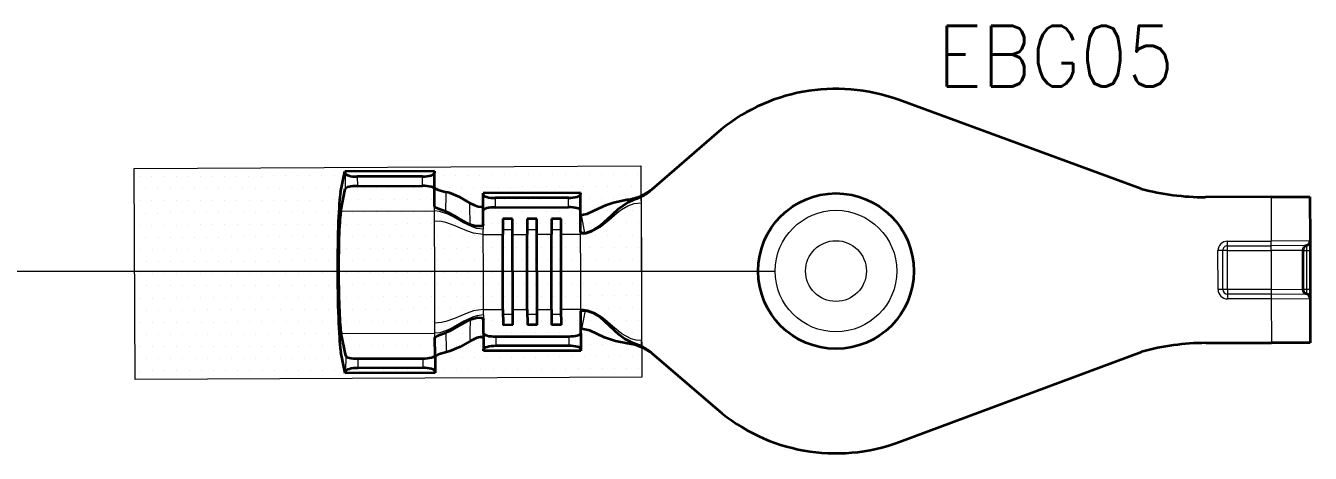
# Model space of a CAD drawing. Header units: inches. Extents: x 47316 to 59086, y 3141 to 11743.
# Drawn here: x 53329.2 to 53382.1, y 9813.3 to 9830.9 of the extents above; entities that cross this region are included whole.
import ezdxf

# ---------------------------------------------------------------- set-up
doc = ezdxf.new("R2010")
doc.units = ezdxf.units.IN
doc.header["$MEASUREMENT"] = 0
doc.styles.get("Standard").update_dxf_attribs({"font": ''})
doc.styles.get('Standard').set_extended_font_data('SimSun')
doc.linetypes.add('_VH_UNTAPED', pattern='A,0.0001,[17,VeSys.shx,S=0.1,R=0,X=0,Y=0],-0.4', length=0.4001)

msp = doc.modelspace()

# ---------------------------------------------------------------- linework, layer by layer
at = {"color": 0, "lineweight": 35, "ltscale": 0.26544}
for p, q in [((53375.106, 9824.197), (53365.137, 9827.85)), ((53365.174, 9813.78), (53375.124, 9817.487))]:
    msp.add_line(p, q, dxfattribs=at)
at = {"color": 0, "lineweight": 35, "ltscale": 0.087941}
for p, q in [((53357.638, 9826.471), (53354.982, 9824.164)), ((53355, 9817.412), (53357.668, 9815.12))]:
    msp.add_line(p, q, dxfattribs=at)
at = {"color": 0, "lineweight": 15}
for p, q in [((53333.69, 9825.033), (53354.535, 9825.132)), ((53333.732, 9816.343), (53333.69, 9825.033)), ((53354.535, 9825.132), (53354.577, 9816.442)), ((53333.913, 9824.693), (53333.913, 9824.693)), ((53334.413, 9824.696), (53334.413, 9824.696)), ((53334.913, 9824.698), (53334.913, 9824.698)), ((53335.413, 9824.7), (53335.413, 9824.7)), ((53335.913, 9824.703), (53335.913, 9824.703)), ((53336.413, 9824.705), (53336.413, 9824.705)), ((53336.913, 9824.708), (53336.913, 9824.708)), ((53337.413, 9824.71), (53337.413, 9824.71)), ((53337.913, 9824.712), (53337.913, 9824.712)), ((53338.413, 9824.715), (53338.413, 9824.715)), ((53338.913, 9824.717), (53338.913, 9824.717)), ((53339.413, 9824.72), (53339.413, 9824.72)), ((53339.913, 9824.722), (53339.913, 9824.722)), ((53340.413, 9824.724), (53340.413, 9824.724)), ((53340.913, 9824.727), (53340.913, 9824.727)), ((53341.413, 9824.729), (53341.413, 9824.729)), ((53341.913, 9824.732), (53341.913, 9824.732)), ((53342.413, 9824.734), (53342.413, 9824.734)), ((53342.913, 9824.736), (53342.913, 9824.736)), ((53343.413, 9824.739), (53343.413, 9824.739)), ((53343.913, 9824.741), (53343.913, 9824.741)), ((53344.413, 9824.743), (53344.413, 9824.743)), ((53344.913, 9824.746), (53344.913, 9824.746)), ((53345.413, 9824.748), (53345.413, 9824.748)), ((53345.913, 9824.751), (53345.913, 9824.751)), ((53346.413, 9824.753), (53346.413, 9824.753)), ((53346.913, 9824.755), (53346.913, 9824.755)), ((53347.413, 9824.758), (53347.413, 9824.758)), ((53347.913, 9824.76), (53347.913, 9824.76)), ((53348.413, 9824.763), (53348.413, 9824.763)), ((53348.913, 9824.765), (53348.913, 9824.765)), ((53349.413, 9824.767), (53349.413, 9824.767)), ((53349.913, 9824.77), (53349.913, 9824.77)), ((53350.413, 9824.772), (53350.413, 9824.772)), ((53350.913, 9824.774), (53350.913, 9824.774)), ((53351.413, 9824.777), (53351.413, 9824.777)), ((53351.913, 9824.779), (53351.913, 9824.779)), ((53352.413, 9824.782), (53352.413, 9824.782)), ((53352.913, 9824.784), (53352.913, 9824.784)), ((53353.413, 9824.786), (53353.413, 9824.786)), ((53353.913, 9824.789), (53353.913, 9824.789)), ((53354.413, 9824.791), (53354.413, 9824.791)), ((53334.166, 9824.195), (53334.166, 9824.195)), ((53334.666, 9824.197), (53334.666, 9824.197)), ((53335.166, 9824.199), (53335.166, 9824.199)), ((53335.666, 9824.202), (53335.666, 9824.202)), ((53336.166, 9824.204), (53336.166, 9824.204)), ((53336.666, 9824.206), (53336.666, 9824.206)), ((53337.166, 9824.209), (53337.166, 9824.209)), ((53337.666, 9824.211), (53337.666, 9824.211)), ((53338.166, 9824.214), (53338.166, 9824.214)), ((53338.666, 9824.216), (53338.666, 9824.216)), ((53339.166, 9824.218), (53339.166, 9824.218)), ((53339.666, 9824.221), (53339.666, 9824.221)), ((53340.166, 9824.223), (53340.166, 9824.223)), ((53340.666, 9824.226), (53340.666, 9824.226)), ((53341.166, 9824.228), (53341.166, 9824.228)), ((53341.666, 9824.23), (53341.666, 9824.23)), ((53342.166, 9824.233), (53342.166, 9824.233)), ((53342.666, 9824.235), (53342.666, 9824.235)), ((53343.166, 9824.237), (53343.166, 9824.237)), ((53343.666, 9824.24), (53343.666, 9824.24)), ((53344.166, 9824.242), (53344.166, 9824.242)), ((53344.666, 9824.245), (53344.666, 9824.245)), ((53345.166, 9824.247), (53345.166, 9824.247)), ((53345.666, 9824.249), (53345.666, 9824.249)), ((53346.166, 9824.252), (53346.166, 9824.252)), ((53346.666, 9824.254), (53346.666, 9824.254)), ((53347.166, 9824.257), (53347.166, 9824.257)), ((53347.666, 9824.259), (53347.666, 9824.259)), ((53348.166, 9824.261), (53348.166, 9824.261)), ((53348.666, 9824.264), (53348.666, 9824.264)), ((53349.166, 9824.266), (53349.166, 9824.266)), ((53349.666, 9824.269), (53349.666, 9824.269)), ((53350.166, 9824.271), (53350.166, 9824.271)), ((53350.666, 9824.273), (53350.666, 9824.273)), ((53351.166, 9824.276), (53351.166, 9824.276)), ((53351.666, 9824.278), (53351.666, 9824.278)), ((53352.166, 9824.28), (53352.166, 9824.28)), ((53352.666, 9824.283), (53352.666, 9824.283)), ((53353.166, 9824.285), (53353.166, 9824.285)), ((53353.666, 9824.288), (53353.666, 9824.288)), ((53354.166, 9824.29), (53354.166, 9824.29)), ((53333.918, 9823.693), (53333.918, 9823.693)), ((53334.418, 9823.696), (53334.418, 9823.696)), ((53334.918, 9823.698), (53334.918, 9823.698)), ((53335.418, 9823.701), (53335.418, 9823.701)), ((53335.918, 9823.703), (53335.918, 9823.703)), ((53336.418, 9823.705), (53336.418, 9823.705)), ((53336.918, 9823.708), (53336.918, 9823.708)), ((53337.418, 9823.71), (53337.418, 9823.71)), ((53337.918, 9823.712), (53337.918, 9823.712)), ((53338.418, 9823.715), (53338.418, 9823.715)), ((53338.918, 9823.717), (53338.918, 9823.717)), ((53339.418, 9823.72), (53339.418, 9823.72)), ((53339.918, 9823.722), (53339.918, 9823.722)), ((53340.418, 9823.724), (53340.418, 9823.724)), ((53340.918, 9823.727), (53340.918, 9823.727)), ((53341.418, 9823.729), (53341.418, 9823.729)), ((53341.918, 9823.732), (53341.918, 9823.732)), ((53342.418, 9823.734), (53342.418, 9823.734)), ((53342.918, 9823.736), (53342.918, 9823.736)), ((53343.418, 9823.739), (53343.418, 9823.739)), ((53343.918, 9823.741), (53343.918, 9823.741)), ((53344.418, 9823.743), (53344.418, 9823.743)), ((53344.918, 9823.746), (53344.918, 9823.746)), ((53345.418, 9823.748), (53345.418, 9823.748)), ((53345.918, 9823.751), (53345.918, 9823.751)), ((53346.418, 9823.753), (53346.418, 9823.753)), ((53346.918, 9823.755), (53346.918, 9823.755)), ((53347.418, 9823.758), (53347.418, 9823.758)), ((53347.918, 9823.76), (53347.918, 9823.76)), ((53348.418, 9823.763), (53348.418, 9823.763)), ((53348.918, 9823.765), (53348.918, 9823.765)), ((53349.418, 9823.767), (53349.418, 9823.767)), ((53349.918, 9823.77), (53349.918, 9823.77)), ((53350.418, 9823.772), (53350.418, 9823.772)), ((53350.918, 9823.774), (53350.918, 9823.774)), ((53351.418, 9823.777), (53351.418, 9823.777)), ((53351.918, 9823.779), (53351.918, 9823.779)), ((53352.418, 9823.782), (53352.418, 9823.782)), ((53352.918, 9823.784), (53352.918, 9823.784)), ((53353.418, 9823.786), (53353.418, 9823.786)), ((53353.918, 9823.789), (53353.918, 9823.789)), ((53354.418, 9823.791), (53354.418, 9823.791)), ((53334.171, 9823.195), (53334.171, 9823.195)), ((53334.671, 9823.197), (53334.671, 9823.197)), ((53335.171, 9823.199), (53335.171, 9823.199)), ((53335.671, 9823.202), (53335.671, 9823.202)), ((53336.171, 9823.204), (53336.171, 9823.204)), ((53336.671, 9823.206), (53336.671, 9823.206)), ((53337.171, 9823.209), (53337.171, 9823.209)), ((53337.671, 9823.211), (53337.671, 9823.211)), ((53338.171, 9823.214), (53338.171, 9823.214)), ((53338.671, 9823.216), (53338.671, 9823.216)), ((53339.171, 9823.218), (53339.171, 9823.218)), ((53339.67, 9823.221), (53339.67, 9823.221)), ((53340.17, 9823.223), (53340.17, 9823.223)), ((53340.67, 9823.226), (53340.67, 9823.226)), ((53341.17, 9823.228), (53341.17, 9823.228)), ((53341.67, 9823.23), (53341.67, 9823.23)), ((53342.17, 9823.233), (53342.17, 9823.233)), ((53342.67, 9823.235), (53342.67, 9823.235)), ((53343.17, 9823.237), (53343.17, 9823.237)), ((53343.67, 9823.24), (53343.67, 9823.24)), ((53344.17, 9823.242), (53344.17, 9823.242)), ((53344.67, 9823.245), (53344.67, 9823.245)), ((53345.17, 9823.247), (53345.17, 9823.247)), ((53345.67, 9823.249), (53345.67, 9823.249)), ((53346.17, 9823.252), (53346.17, 9823.252)), ((53346.67, 9823.254), (53346.67, 9823.254)), ((53347.17, 9823.257), (53347.17, 9823.257)), ((53347.67, 9823.259), (53347.67, 9823.259)), ((53348.17, 9823.261), (53348.17, 9823.261)), ((53348.67, 9823.264), (53348.67, 9823.264)), ((53349.17, 9823.266), (53349.17, 9823.266)), ((53349.423, 9822.767), (53349.423, 9822.767)), ((53349.67, 9823.269), (53349.67, 9823.269)), ((53349.923, 9822.77), (53349.923, 9822.77)), ((53350.17, 9823.271), (53350.17, 9823.271)), ((53350.423, 9822.772), (53350.423, 9822.772)), ((53350.67, 9823.273), (53350.67, 9823.273)), ((53350.923, 9822.774), (53350.923, 9822.774)), ((53351.17, 9823.276), (53351.17, 9823.276)), ((53351.423, 9822.777), (53351.423, 9822.777)), ((53351.67, 9823.278), (53351.67, 9823.278)), ((53351.923, 9822.779), (53351.923, 9822.779)), ((53352.17, 9823.28), (53352.17, 9823.28)), ((53352.423, 9822.782), (53352.423, 9822.782)), ((53352.67, 9823.283), (53352.67, 9823.283)), ((53352.923, 9822.784), (53352.923, 9822.784)), ((53353.17, 9823.285), (53353.17, 9823.285)), ((53353.423, 9822.786), (53353.423, 9822.786)), ((53353.67, 9823.288), (53353.67, 9823.288)), ((53353.923, 9822.789), (53353.923, 9822.789)), ((53354.17, 9823.29), (53354.17, 9823.29)), ((53354.423, 9822.791), (53354.423, 9822.791)), ((53333.923, 9822.693), (53333.923, 9822.693)), ((53334.423, 9822.696), (53334.423, 9822.696)), ((53334.923, 9822.698), (53334.923, 9822.698)), ((53335.423, 9822.701), (53335.423, 9822.701)), ((53335.923, 9822.703), (53335.923, 9822.703)), ((53336.423, 9822.705), (53336.423, 9822.705)), ((53336.923, 9822.708), (53336.923, 9822.708)), ((53337.423, 9822.71), (53337.423, 9822.71)), ((53337.923, 9822.712), (53337.923, 9822.712)), ((53338.423, 9822.715), (53338.423, 9822.715)), ((53338.923, 9822.717), (53338.923, 9822.717)), ((53339.423, 9822.72), (53339.423, 9822.72)), ((53339.923, 9822.722), (53339.923, 9822.722)), ((53340.423, 9822.724), (53340.423, 9822.724)), ((53340.923, 9822.727), (53340.923, 9822.727)), ((53341.423, 9822.729), (53341.423, 9822.729)), ((53341.923, 9822.732), (53341.923, 9822.732)), ((53342.423, 9822.734), (53342.423, 9822.734)), ((53342.923, 9822.736), (53342.923, 9822.736)), ((53343.175, 9822.238), (53343.175, 9822.238)), ((53343.423, 9822.739), (53343.423, 9822.739)), ((53343.675, 9822.24), (53343.675, 9822.24)), ((53343.923, 9822.741), (53343.923, 9822.741)), ((53344.175, 9822.242), (53344.175, 9822.242)), ((53344.423, 9822.743), (53344.423, 9822.743)), ((53344.675, 9822.245), (53344.675, 9822.245)), ((53344.923, 9822.746), (53344.923, 9822.746)), ((53345.175, 9822.247), (53345.175, 9822.247)), ((53345.423, 9822.748), (53345.423, 9822.748)), ((53345.675, 9822.249), (53345.675, 9822.249)), ((53345.923, 9822.751), (53345.923, 9822.751)), ((53346.175, 9822.252), (53346.175, 9822.252)), ((53346.423, 9822.753), (53346.423, 9822.753)), ((53346.675, 9822.254), (53346.675, 9822.254)), ((53346.923, 9822.755), (53346.923, 9822.755)), ((53347.175, 9822.257), (53347.175, 9822.257)), ((53347.423, 9822.758), (53347.423, 9822.758)), ((53347.675, 9822.259), (53347.675, 9822.259)), ((53347.923, 9822.76), (53347.923, 9822.76)), ((53348.175, 9822.261), (53348.175, 9822.261)), ((53348.423, 9822.763), (53348.423, 9822.763)), ((53348.675, 9822.264), (53348.675, 9822.264)), ((53348.923, 9822.765), (53348.923, 9822.765)), ((53349.175, 9822.266), (53349.175, 9822.266)), ((53349.675, 9822.269), (53349.675, 9822.269)), ((53350.175, 9822.271), (53350.175, 9822.271)), ((53350.675, 9822.273), (53350.675, 9822.273)), ((53351.175, 9822.276), (53351.175, 9822.276)), ((53351.675, 9822.278), (53351.675, 9822.278)), ((53352.175, 9822.28), (53352.175, 9822.28)), ((53352.675, 9822.283), (53352.675, 9822.283)), ((53353.175, 9822.285), (53353.175, 9822.285)), ((53353.675, 9822.288), (53353.675, 9822.288)), ((53354.175, 9822.29), (53354.175, 9822.29)), ((53334.175, 9822.195), (53334.175, 9822.195)), ((53334.675, 9822.197), (53334.675, 9822.197)), ((53335.175, 9822.199), (53335.175, 9822.199)), ((53335.675, 9822.202), (53335.675, 9822.202)), ((53336.175, 9822.204), (53336.175, 9822.204)), ((53336.675, 9822.206), (53336.675, 9822.206)), ((53337.175, 9822.209), (53337.175, 9822.209)), ((53337.428, 9821.71), (53337.428, 9821.71)), ((53337.675, 9822.211), (53337.675, 9822.211)), ((53337.928, 9821.712), (53337.928, 9821.712)), ((53338.175, 9822.214), (53338.175, 9822.214)), ((53338.428, 9821.715), (53338.428, 9821.715)), ((53338.675, 9822.216), (53338.675, 9822.216)), ((53338.928, 9821.717), (53338.928, 9821.717)), ((53339.175, 9822.218), (53339.175, 9822.218)), ((53339.428, 9821.72), (53339.428, 9821.72)), ((53339.675, 9822.221), (53339.675, 9822.221)), ((53339.928, 9821.722), (53339.928, 9821.722)), ((53340.175, 9822.223), (53340.175, 9822.223)), ((53340.428, 9821.724), (53340.428, 9821.724)), ((53340.675, 9822.226), (53340.675, 9822.226)), ((53340.928, 9821.727), (53340.928, 9821.727)), ((53341.175, 9822.228), (53341.175, 9822.228)), ((53341.428, 9821.729), (53341.428, 9821.729)), ((53341.675, 9822.23), (53341.675, 9822.23)), ((53341.928, 9821.732), (53341.928, 9821.732)), ((53342.175, 9822.233), (53342.175, 9822.233)), ((53342.428, 9821.734), (53342.428, 9821.734)), ((53342.675, 9822.235), (53342.675, 9822.235)), ((53342.928, 9821.736), (53342.928, 9821.736)), ((53343.428, 9821.739), (53343.428, 9821.739)), ((53343.928, 9821.741), (53343.928, 9821.741)), ((53344.428, 9821.743), (53344.428, 9821.743)), ((53344.928, 9821.746), (53344.928, 9821.746)), ((53345.428, 9821.748), (53345.428, 9821.748)), ((53345.928, 9821.751), (53345.928, 9821.751)), ((53346.428, 9821.753), (53346.428, 9821.753)), ((53346.928, 9821.755), (53346.928, 9821.755)), ((53347.428, 9821.758), (53347.428, 9821.758)), ((53347.928, 9821.76), (53347.928, 9821.76)), ((53348.428, 9821.763), (53348.428, 9821.763)), ((53348.928, 9821.765), (53348.928, 9821.765)), ((53349.428, 9821.767), (53349.428, 9821.767)), ((53349.928, 9821.77), (53349.928, 9821.77)), ((53350.428, 9821.772), (53350.428, 9821.772)), ((53350.928, 9821.774), (53350.928, 9821.774)), ((53351.428, 9821.777), (53351.428, 9821.777)), ((53351.928, 9821.779), (53351.928, 9821.779)), ((53352.428, 9821.782), (53352.428, 9821.782)), ((53352.928, 9821.784), (53352.928, 9821.784)), ((53353.427, 9821.786), (53353.427, 9821.786)), ((53353.927, 9821.789), (53353.927, 9821.789)), ((53354.427, 9821.791), (53354.427, 9821.791)), ((53333.928, 9821.693), (53333.928, 9821.693)), ((53334.18, 9821.195), (53334.18, 9821.195)), ((53334.428, 9821.696), (53334.428, 9821.696)), ((53334.68, 9821.197), (53334.68, 9821.197)), ((53334.928, 9821.698), (53334.928, 9821.698)), ((53335.18, 9821.199), (53335.18, 9821.199)), ((53335.428, 9821.701), (53335.428, 9821.701)), ((53335.68, 9821.202), (53335.68, 9821.202)), ((53335.928, 9821.703), (53335.928, 9821.703)), ((53336.18, 9821.204), (53336.18, 9821.204)), ((53336.428, 9821.705), (53336.428, 9821.705)), ((53336.68, 9821.206), (53336.68, 9821.206)), ((53336.928, 9821.708), (53336.928, 9821.708)), ((53337.18, 9821.209), (53337.18, 9821.209)), ((53337.68, 9821.211), (53337.68, 9821.211)), ((53338.18, 9821.214), (53338.18, 9821.214)), ((53338.68, 9821.216), (53338.68, 9821.216)), ((53339.18, 9821.218), (53339.18, 9821.218)), ((53339.68, 9821.221), (53339.68, 9821.221)), ((53340.18, 9821.223), (53340.18, 9821.223)), ((53340.68, 9821.226), (53340.68, 9821.226)), ((53341.18, 9821.228), (53341.18, 9821.228)), ((53341.68, 9821.23), (53341.68, 9821.23)), ((53342.18, 9821.233), (53342.18, 9821.233)), ((53342.68, 9821.235), (53342.68, 9821.235)), ((53343.18, 9821.238), (53343.18, 9821.238)), ((53343.68, 9821.24), (53343.68, 9821.24)), ((53344.18, 9821.242), (53344.18, 9821.242)), ((53344.68, 9821.245), (53344.68, 9821.245)), ((53345.18, 9821.247), (53345.18, 9821.247)), ((53345.68, 9821.249), (53345.68, 9821.249)), ((53346.18, 9821.252), (53346.18, 9821.252)), ((53346.68, 9821.254), (53346.68, 9821.254)), ((53347.18, 9821.257), (53347.18, 9821.257)), ((53347.68, 9821.259), (53347.68, 9821.259)), ((53348.18, 9821.261), (53348.18, 9821.261)), ((53348.68, 9821.264), (53348.68, 9821.264)), ((53349.18, 9821.266), (53349.18, 9821.266)), ((53349.68, 9821.269), (53349.68, 9821.269)), ((53350.18, 9821.271), (53350.18, 9821.271)), ((53350.68, 9821.273), (53350.68, 9821.273)), ((53351.18, 9821.276), (53351.18, 9821.276)), ((53351.68, 9821.278), (53351.68, 9821.278)), ((53352.18, 9821.28), (53352.18, 9821.28)), ((53352.68, 9821.283), (53352.68, 9821.283)), ((53353.18, 9821.285), (53353.18, 9821.285)), ((53353.68, 9821.288), (53353.68, 9821.288)), ((53354.18, 9821.29), (53354.18, 9821.29)), ((53333.932, 9820.693), (53333.932, 9820.693)), ((53334.432, 9820.696), (53334.432, 9820.696)), ((53334.932, 9820.698), (53334.932, 9820.698)), ((53335.432, 9820.701), (53335.432, 9820.701)), ((53335.932, 9820.703), (53335.932, 9820.703)), ((53336.432, 9820.705), (53336.432, 9820.705)), ((53336.932, 9820.708), (53336.932, 9820.708)), ((53337.432, 9820.71), (53337.432, 9820.71)), ((53337.932, 9820.712), (53337.932, 9820.712)), ((53338.432, 9820.715), (53338.432, 9820.715)), ((53338.932, 9820.717), (53338.932, 9820.717)), ((53339.432, 9820.72), (53339.432, 9820.72)), ((53339.932, 9820.722), (53339.932, 9820.722)), ((53340.432, 9820.724), (53340.432, 9820.724)), ((53340.932, 9820.727), (53340.932, 9820.727)), ((53341.432, 9820.729), (53341.432, 9820.729)), ((53341.932, 9820.732), (53341.932, 9820.732)), ((53342.432, 9820.734), (53342.432, 9820.734)), ((53342.932, 9820.736), (53342.932, 9820.736)), ((53343.432, 9820.739), (53343.432, 9820.739)), ((53343.932, 9820.741), (53343.932, 9820.741)), ((53344.432, 9820.743), (53344.432, 9820.743)), ((53344.932, 9820.746), (53344.932, 9820.746)), ((53345.432, 9820.748), (53345.432, 9820.748)), ((53345.932, 9820.751), (53345.932, 9820.751)), ((53346.432, 9820.753), (53346.432, 9820.753)), ((53346.932, 9820.755), (53346.932, 9820.755)), ((53347.432, 9820.758), (53347.432, 9820.758)), ((53347.932, 9820.76), (53347.932, 9820.76)), ((53348.432, 9820.763), (53348.432, 9820.763)), ((53348.932, 9820.765), (53348.932, 9820.765)), ((53349.432, 9820.767), (53349.432, 9820.767)), ((53349.932, 9820.77), (53349.932, 9820.77)), ((53350.432, 9820.772), (53350.432, 9820.772)), ((53350.932, 9820.775), (53350.932, 9820.775)), ((53351.432, 9820.777), (53351.432, 9820.777)), ((53351.932, 9820.779), (53351.932, 9820.779)), ((53352.432, 9820.782), (53352.432, 9820.782)), ((53352.932, 9820.784), (53352.932, 9820.784)), ((53353.432, 9820.786), (53353.432, 9820.786)), ((53353.932, 9820.789), (53353.932, 9820.789)), ((53354.432, 9820.791), (53354.432, 9820.791)), ((53334.185, 9820.195), (53334.185, 9820.195)), ((53334.685, 9820.197), (53334.685, 9820.197)), ((53335.185, 9820.199), (53335.185, 9820.199)), ((53335.685, 9820.202), (53335.685, 9820.202)), ((53336.185, 9820.204), (53336.185, 9820.204)), ((53336.685, 9820.207), (53336.685, 9820.207)), ((53337.185, 9820.209), (53337.185, 9820.209)), ((53337.685, 9820.211), (53337.685, 9820.211)), ((53338.185, 9820.214), (53338.185, 9820.214)), ((53338.685, 9820.216), (53338.685, 9820.216)), ((53339.185, 9820.218), (53339.185, 9820.218)), ((53339.685, 9820.221), (53339.685, 9820.221)), ((53340.185, 9820.223), (53340.185, 9820.223)), ((53340.685, 9820.226), (53340.685, 9820.226)), ((53341.185, 9820.228), (53341.185, 9820.228)), ((53341.685, 9820.23), (53341.685, 9820.23)), ((53342.185, 9820.233), (53342.185, 9820.233)), ((53342.685, 9820.235), (53342.685, 9820.235)), ((53343.185, 9820.238), (53343.185, 9820.238)), ((53343.685, 9820.24), (53343.685, 9820.24)), ((53344.185, 9820.242), (53344.185, 9820.242)), ((53344.685, 9820.245), (53344.685, 9820.245)), ((53345.185, 9820.247), (53345.185, 9820.247)), ((53345.685, 9820.249), (53345.685, 9820.249)), ((53346.185, 9820.252), (53346.185, 9820.252)), ((53346.685, 9820.254), (53346.685, 9820.254)), ((53347.185, 9820.257), (53347.185, 9820.257)), ((53347.685, 9820.259), (53347.685, 9820.259)), ((53348.185, 9820.261), (53348.185, 9820.261)), ((53348.685, 9820.264), (53348.685, 9820.264)), ((53349.185, 9820.266), (53349.185, 9820.266)), ((53349.685, 9820.269), (53349.685, 9820.269)), ((53350.185, 9820.271), (53350.185, 9820.271)), ((53350.685, 9820.273), (53350.685, 9820.273)), ((53351.185, 9820.276), (53351.185, 9820.276)), ((53351.685, 9820.278), (53351.685, 9820.278)), ((53352.185, 9820.28), (53352.185, 9820.28)), ((53352.685, 9820.283), (53352.685, 9820.283)), ((53353.185, 9820.285), (53353.185, 9820.285)), ((53353.685, 9820.288), (53353.685, 9820.288)), ((53354.185, 9820.29), (53354.185, 9820.29)), ((53333.937, 9819.693), (53333.937, 9819.693)), ((53334.437, 9819.696), (53334.437, 9819.696)), ((53334.937, 9819.698), (53334.937, 9819.698)), ((53335.437, 9819.701), (53335.437, 9819.701)), ((53335.937, 9819.703), (53335.937, 9819.703)), ((53336.437, 9819.705), (53336.437, 9819.705)), ((53336.937, 9819.708), (53336.937, 9819.708)), ((53337.437, 9819.71), (53337.437, 9819.71)), ((53337.937, 9819.712), (53337.937, 9819.712)), ((53338.437, 9819.715), (53338.437, 9819.715)), ((53338.937, 9819.717), (53338.937, 9819.717)), ((53339.437, 9819.72), (53339.437, 9819.72)), ((53339.937, 9819.722), (53339.937, 9819.722)), ((53340.437, 9819.724), (53340.437, 9819.724)), ((53340.937, 9819.727), (53340.937, 9819.727)), ((53341.437, 9819.729), (53341.437, 9819.729)), ((53341.937, 9819.732), (53341.937, 9819.732)), ((53342.437, 9819.734), (53342.437, 9819.734)), ((53342.937, 9819.736), (53342.937, 9819.736)), ((53343.437, 9819.739), (53343.437, 9819.739)), ((53343.937, 9819.741), (53343.937, 9819.741)), ((53344.437, 9819.743), (53344.437, 9819.743)), ((53344.937, 9819.746), (53344.937, 9819.746)), ((53345.437, 9819.748), (53345.437, 9819.748)), ((53345.937, 9819.751), (53345.937, 9819.751)), ((53346.437, 9819.753), (53346.437, 9819.753)), ((53346.937, 9819.755), (53346.937, 9819.755)), ((53347.437, 9819.758), (53347.437, 9819.758)), ((53347.937, 9819.76), (53347.937, 9819.76)), ((53348.437, 9819.763), (53348.437, 9819.763)), ((53348.937, 9819.765), (53348.937, 9819.765)), ((53349.437, 9819.767), (53349.437, 9819.767)), ((53349.937, 9819.77), (53349.937, 9819.77)), ((53350.437, 9819.772), (53350.437, 9819.772)), ((53350.937, 9819.775), (53350.937, 9819.775)), ((53351.437, 9819.777), (53351.437, 9819.777)), ((53351.937, 9819.779), (53351.937, 9819.779)), ((53352.437, 9819.782), (53352.437, 9819.782)), ((53352.937, 9819.784), (53352.937, 9819.784)), ((53353.437, 9819.786), (53353.437, 9819.786)), ((53353.937, 9819.789), (53353.937, 9819.789)), ((53354.437, 9819.791), (53354.437, 9819.791)), ((53334.19, 9819.195), (53334.19, 9819.195)), ((53334.69, 9819.197), (53334.69, 9819.197)), ((53335.19, 9819.199), (53335.19, 9819.199)), ((53335.69, 9819.202), (53335.69, 9819.202)), ((53336.19, 9819.204), (53336.19, 9819.204)), ((53336.69, 9819.207), (53336.69, 9819.207)), ((53337.19, 9819.209), (53337.19, 9819.209)), ((53337.69, 9819.211), (53337.69, 9819.211)), ((53338.19, 9819.214), (53338.19, 9819.214)), ((53338.69, 9819.216), (53338.69, 9819.216)), ((53339.19, 9819.218), (53339.19, 9819.218)), ((53339.69, 9819.221), (53339.69, 9819.221)), ((53340.19, 9819.223), (53340.19, 9819.223)), ((53340.69, 9819.226), (53340.69, 9819.226)), ((53341.19, 9819.228), (53341.19, 9819.228)), ((53341.69, 9819.23), (53341.69, 9819.23)), ((53342.19, 9819.233), (53342.19, 9819.233)), ((53342.69, 9819.235), (53342.69, 9819.235)), ((53343.19, 9819.238), (53343.19, 9819.238)), ((53343.69, 9819.24), (53343.69, 9819.24)), ((53344.19, 9819.242), (53344.19, 9819.242)), ((53344.69, 9819.245), (53344.69, 9819.245)), ((53345.19, 9819.247), (53345.19, 9819.247)), ((53345.69, 9819.249), (53345.69, 9819.249)), ((53346.19, 9819.252), (53346.19, 9819.252)), ((53346.69, 9819.254), (53346.69, 9819.254)), ((53347.189, 9819.257), (53347.189, 9819.257)), ((53347.689, 9819.259), (53347.689, 9819.259)), ((53348.189, 9819.261), (53348.189, 9819.261)), ((53348.689, 9819.264), (53348.689, 9819.264)), ((53349.189, 9819.266), (53349.189, 9819.266)), ((53349.689, 9819.269), (53349.689, 9819.269)), ((53350.189, 9819.271), (53350.189, 9819.271)), ((53350.689, 9819.273), (53350.689, 9819.273)), ((53351.189, 9819.276), (53351.189, 9819.276)), ((53351.689, 9819.278), (53351.689, 9819.278)), ((53352.189, 9819.28), (53352.189, 9819.28)), ((53352.689, 9819.283), (53352.689, 9819.283)), ((53353.189, 9819.285), (53353.189, 9819.285)), ((53353.689, 9819.288), (53353.689, 9819.288)), ((53354.189, 9819.29), (53354.189, 9819.29)), ((53333.942, 9818.693), (53333.942, 9818.693)), ((53334.442, 9818.696), (53334.442, 9818.696)), ((53334.942, 9818.698), (53334.942, 9818.698)), ((53335.442, 9818.701), (53335.442, 9818.701)), ((53335.942, 9818.703), (53335.942, 9818.703)), ((53336.442, 9818.705), (53336.442, 9818.705)), ((53336.942, 9818.708), (53336.942, 9818.708)), ((53337.442, 9818.71), (53337.442, 9818.71)), ((53337.942, 9818.712), (53337.942, 9818.712)), ((53338.442, 9818.715), (53338.442, 9818.715)), ((53338.942, 9818.717), (53338.942, 9818.717)), ((53339.442, 9818.72), (53339.442, 9818.72)), ((53339.942, 9818.722), (53339.942, 9818.722)), ((53340.442, 9818.724), (53340.442, 9818.724)), ((53340.942, 9818.727), (53340.942, 9818.727)), ((53341.442, 9818.729), (53341.442, 9818.729)), ((53341.942, 9818.732), (53341.942, 9818.732)), ((53342.442, 9818.734), (53342.442, 9818.734)), ((53342.942, 9818.736), (53342.942, 9818.736)), ((53343.442, 9818.739), (53343.442, 9818.739)), ((53343.942, 9818.741), (53343.942, 9818.741)), ((53344.442, 9818.744), (53344.442, 9818.744)), ((53344.942, 9818.746), (53344.942, 9818.746)), ((53345.442, 9818.748), (53345.442, 9818.748)), ((53345.942, 9818.751), (53345.942, 9818.751)), ((53346.442, 9818.753), (53346.442, 9818.753)), ((53346.942, 9818.755), (53346.942, 9818.755)), ((53347.442, 9818.758), (53347.442, 9818.758)), ((53347.942, 9818.76), (53347.942, 9818.76)), ((53348.442, 9818.763), (53348.442, 9818.763)), ((53348.942, 9818.765), (53348.942, 9818.765)), ((53349.442, 9818.767), (53349.442, 9818.767)), ((53349.942, 9818.77), (53349.942, 9818.77)), ((53350.442, 9818.772), (53350.442, 9818.772)), ((53350.942, 9818.775), (53350.942, 9818.775)), ((53351.442, 9818.777), (53351.442, 9818.777)), ((53351.942, 9818.779), (53351.942, 9818.779)), ((53352.442, 9818.782), (53352.442, 9818.782)), ((53352.942, 9818.784), (53352.942, 9818.784)), ((53353.442, 9818.786), (53353.442, 9818.786)), ((53353.942, 9818.789), (53353.942, 9818.789)), ((53354.442, 9818.791), (53354.442, 9818.791)), ((53334.194, 9818.195), (53334.194, 9818.195)), ((53334.694, 9818.197), (53334.694, 9818.197)), ((53335.194, 9818.199), (53335.194, 9818.199)), ((53335.694, 9818.202), (53335.694, 9818.202)), ((53336.194, 9818.204), (53336.194, 9818.204)), ((53336.694, 9818.207), (53336.694, 9818.207)), ((53337.194, 9818.209), (53337.194, 9818.209)), ((53337.694, 9818.211), (53337.694, 9818.211)), ((53338.194, 9818.214), (53338.194, 9818.214)), ((53338.694, 9818.216), (53338.694, 9818.216)), ((53339.194, 9818.218), (53339.194, 9818.218)), ((53339.694, 9818.221), (53339.694, 9818.221)), ((53340.194, 9818.223), (53340.194, 9818.223)), ((53340.694, 9818.226), (53340.694, 9818.226)), ((53341.194, 9818.228), (53341.194, 9818.228)), ((53341.694, 9818.23), (53341.694, 9818.23)), ((53342.194, 9818.233), (53342.194, 9818.233)), ((53342.694, 9818.235), (53342.694, 9818.235)), ((53343.194, 9818.238), (53343.194, 9818.238)), ((53343.694, 9818.24), (53343.694, 9818.24)), ((53344.194, 9818.242), (53344.194, 9818.242)), ((53344.694, 9818.245), (53344.694, 9818.245)), ((53345.194, 9818.247), (53345.194, 9818.247)), ((53345.694, 9818.249), (53345.694, 9818.249)), ((53346.194, 9818.252), (53346.194, 9818.252)), ((53346.694, 9818.254), (53346.694, 9818.254)), ((53347.194, 9818.257), (53347.194, 9818.257)), ((53347.694, 9818.259), (53347.694, 9818.259)), ((53348.194, 9818.261), (53348.194, 9818.261)), ((53348.694, 9818.264), (53348.694, 9818.264)), ((53349.194, 9818.266), (53349.194, 9818.266)), ((53349.694, 9818.269), (53349.694, 9818.269)), ((53350.194, 9818.271), (53350.194, 9818.271)), ((53350.694, 9818.273), (53350.694, 9818.273)), ((53351.194, 9818.276), (53351.194, 9818.276)), ((53351.694, 9818.278), (53351.694, 9818.278)), ((53352.194, 9818.28), (53352.194, 9818.28)), ((53352.694, 9818.283), (53352.694, 9818.283)), ((53353.194, 9818.285), (53353.194, 9818.285)), ((53353.694, 9818.288), (53353.694, 9818.288)), ((53354.194, 9818.29), (53354.194, 9818.29)), ((53333.947, 9817.693), (53333.947, 9817.693)), ((53334.447, 9817.696), (53334.447, 9817.696)), ((53334.947, 9817.698), (53334.947, 9817.698)), ((53335.447, 9817.701), (53335.447, 9817.701)), ((53335.947, 9817.703), (53335.947, 9817.703)), ((53336.447, 9817.705), (53336.447, 9817.705)), ((53336.947, 9817.708), (53336.947, 9817.708)), ((53337.447, 9817.71), (53337.447, 9817.71)), ((53337.947, 9817.713), (53337.947, 9817.713)), ((53338.447, 9817.715), (53338.447, 9817.715)), ((53338.947, 9817.717), (53338.947, 9817.717)), ((53339.447, 9817.72), (53339.447, 9817.72)), ((53339.947, 9817.722), (53339.947, 9817.722)), ((53340.447, 9817.724), (53340.447, 9817.724)), ((53340.947, 9817.727), (53340.947, 9817.727)), ((53341.447, 9817.729), (53341.447, 9817.729)), ((53341.947, 9817.732), (53341.947, 9817.732)), ((53342.447, 9817.734), (53342.447, 9817.734)), ((53342.947, 9817.736), (53342.947, 9817.736)), ((53343.447, 9817.739), (53343.447, 9817.739)), ((53343.947, 9817.741), (53343.947, 9817.741)), ((53344.447, 9817.744), (53344.447, 9817.744)), ((53344.947, 9817.746), (53344.947, 9817.746)), ((53345.447, 9817.748), (53345.447, 9817.748)), ((53345.947, 9817.751), (53345.947, 9817.751)), ((53346.447, 9817.753), (53346.447, 9817.753)), ((53346.947, 9817.755), (53346.947, 9817.755)), ((53347.447, 9817.758), (53347.447, 9817.758)), ((53347.947, 9817.76), (53347.947, 9817.76)), ((53348.447, 9817.763), (53348.447, 9817.763)), ((53348.947, 9817.765), (53348.947, 9817.765)), ((53349.447, 9817.767), (53349.447, 9817.767)), ((53349.947, 9817.77), (53349.947, 9817.77)), ((53350.447, 9817.772), (53350.447, 9817.772)), ((53350.947, 9817.775), (53350.947, 9817.775)), ((53351.447, 9817.777), (53351.447, 9817.777)), ((53351.947, 9817.779), (53351.947, 9817.779)), ((53352.447, 9817.782), (53352.447, 9817.782)), ((53352.947, 9817.784), (53352.947, 9817.784)), ((53353.447, 9817.786), (53353.447, 9817.786)), ((53353.947, 9817.789), (53353.947, 9817.789)), ((53354.447, 9817.791), (53354.447, 9817.791)), ((53334.199, 9817.195), (53334.199, 9817.195)), ((53334.699, 9817.197), (53334.699, 9817.197)), ((53335.199, 9817.199), (53335.199, 9817.199)), ((53335.699, 9817.202), (53335.699, 9817.202)), ((53336.199, 9817.204), (53336.199, 9817.204)), ((53336.699, 9817.207), (53336.699, 9817.207)), ((53337.199, 9817.209), (53337.199, 9817.209)), ((53337.699, 9817.211), (53337.699, 9817.211)), ((53338.199, 9817.214), (53338.199, 9817.214)), ((53338.699, 9817.216), (53338.699, 9817.216)), ((53339.199, 9817.218), (53339.199, 9817.218)), ((53339.699, 9817.221), (53339.699, 9817.221)), ((53340.199, 9817.223), (53340.199, 9817.223)), ((53340.699, 9817.226), (53340.699, 9817.226)), ((53341.199, 9817.228), (53341.199, 9817.228)), ((53341.699, 9817.23), (53341.699, 9817.23)), ((53342.199, 9817.233), (53342.199, 9817.233)), ((53342.699, 9817.235), (53342.699, 9817.235)), ((53343.199, 9817.238), (53343.199, 9817.238)), ((53343.699, 9817.24), (53343.699, 9817.24)), ((53344.199, 9817.242), (53344.199, 9817.242)), ((53344.699, 9817.245), (53344.699, 9817.245)), ((53345.199, 9817.247), (53345.199, 9817.247)), ((53345.699, 9817.249), (53345.699, 9817.249)), ((53346.199, 9817.252), (53346.199, 9817.252)), ((53346.699, 9817.254), (53346.699, 9817.254)), ((53347.199, 9817.257), (53347.199, 9817.257)), ((53347.699, 9817.259), (53347.699, 9817.259)), ((53348.199, 9817.261), (53348.199, 9817.261)), ((53348.699, 9817.264), (53348.699, 9817.264)), ((53349.199, 9817.266), (53349.199, 9817.266)), ((53349.699, 9817.269), (53349.699, 9817.269)), ((53350.199, 9817.271), (53350.199, 9817.271)), ((53350.699, 9817.273), (53350.699, 9817.273)), ((53351.199, 9817.276), (53351.199, 9817.276)), ((53351.699, 9817.278), (53351.699, 9817.278)), ((53352.199, 9817.281), (53352.199, 9817.281)), ((53352.699, 9817.283), (53352.699, 9817.283)), ((53353.199, 9817.285), (53353.199, 9817.285)), ((53353.699, 9817.288), (53353.699, 9817.288)), ((53354.199, 9817.29), (53354.199, 9817.29)), ((53354.577, 9816.442), (53333.732, 9816.343)), ((53333.952, 9816.693), (53333.952, 9816.693)), ((53334.452, 9816.696), (53334.452, 9816.696)), ((53334.952, 9816.698), (53334.952, 9816.698)), ((53335.452, 9816.701), (53335.452, 9816.701)), ((53335.952, 9816.703), (53335.952, 9816.703)), ((53336.452, 9816.705), (53336.452, 9816.705)), ((53336.952, 9816.708), (53336.952, 9816.708)), ((53337.452, 9816.71), (53337.452, 9816.71)), ((53337.952, 9816.713), (53337.952, 9816.713)), ((53338.452, 9816.715), (53338.452, 9816.715)), ((53338.952, 9816.717), (53338.952, 9816.717)), ((53339.452, 9816.72), (53339.452, 9816.72)), ((53339.952, 9816.722), (53339.952, 9816.722)), ((53340.452, 9816.724), (53340.452, 9816.724)), ((53340.951, 9816.727), (53340.951, 9816.727)), ((53341.451, 9816.729), (53341.451, 9816.729)), ((53341.951, 9816.732), (53341.951, 9816.732)), ((53342.451, 9816.734), (53342.451, 9816.734)), ((53342.951, 9816.736), (53342.951, 9816.736)), ((53343.451, 9816.739), (53343.451, 9816.739)), ((53343.951, 9816.741), (53343.951, 9816.741)), ((53344.451, 9816.744), (53344.451, 9816.744)), ((53344.951, 9816.746), (53344.951, 9816.746)), ((53345.451, 9816.748), (53345.451, 9816.748)), ((53345.951, 9816.751), (53345.951, 9816.751)), ((53346.451, 9816.753), (53346.451, 9816.753)), ((53346.951, 9816.755), (53346.951, 9816.755)), ((53347.451, 9816.758), (53347.451, 9816.758)), ((53347.951, 9816.76), (53347.951, 9816.76)), ((53348.451, 9816.763), (53348.451, 9816.763)), ((53348.951, 9816.765), (53348.951, 9816.765)), ((53349.451, 9816.767), (53349.451, 9816.767)), ((53349.951, 9816.77), (53349.951, 9816.77)), ((53350.451, 9816.772), (53350.451, 9816.772)), ((53350.951, 9816.775), (53350.951, 9816.775)), ((53351.451, 9816.777), (53351.451, 9816.777)), ((53351.951, 9816.779), (53351.951, 9816.779)), ((53352.451, 9816.782), (53352.451, 9816.782)), ((53352.951, 9816.784), (53352.951, 9816.784)), ((53353.451, 9816.786), (53353.451, 9816.786)), ((53353.951, 9816.789), (53353.951, 9816.789)), ((53354.451, 9816.791), (53354.451, 9816.791))]:
    msp.add_line(p, q, dxfattribs=at)
at = {"color": 0, "lineweight": 35, "ltscale": 0.021948}
for p, q in [((53342.18, 9824.043), (53342.35, 9824.905)), ((53342.372, 9816.605), (53342.198, 9817.465))]:
    msp.add_line(p, q, dxfattribs=at)
at = {"color": 0, "lineweight": 35, "ltscale": 0.092365}
for p, q in [((53346.045, 9824.914), (53342.35, 9824.905)), ((53346.067, 9816.614), (53342.372, 9816.605))]:
    msp.add_line(p, q, dxfattribs=at)
at = {"color": 0, "lineweight": 35, "ltscale": 0.001695}
for p, q in [((53342.363, 9824.838), (53342.35, 9824.905)), ((53342.372, 9816.605), (53342.385, 9816.671))]:
    msp.add_line(p, q, dxfattribs=at)
at = {"color": 0, "lineweight": 35, "ltscale": 0.001471}
for p, q in [((53346.045, 9824.914), (53346.045, 9824.856)), ((53346.067, 9816.673), (53346.067, 9816.614))]:
    msp.add_line(p, q, dxfattribs=at)
at = {"color": 0, "lineweight": 13, "ltscale": 0.016304}
for p, q in [((53342.363, 9824.838), (53342.374, 9824.186)), ((53342.392, 9817.323), (53342.385, 9816.671))]:
    msp.add_line(p, q, dxfattribs=at)
at = {"color": 0, "lineweight": 35, "ltscale": 0.066971}
for p, q in [((53345.545, 9824.702), (53342.867, 9824.694)), ((53345.566, 9816.825), (53342.887, 9816.817))]:
    msp.add_line(p, q, dxfattribs=at)
at = {"color": 0, "lineweight": 13, "ltscale": 0.009675}
for p, q in [((53342.867, 9824.694), (53342.873, 9824.308)), ((53342.892, 9817.204), (53342.887, 9816.817))]:
    msp.add_line(p, q, dxfattribs=at)
at = {"color": 0, "lineweight": 13, "ltscale": 0.009674}
for p, q in [((53345.546, 9824.315), (53345.545, 9824.702)), ((53345.565, 9817.212), (53345.566, 9816.825))]:
    msp.add_line(p, q, dxfattribs=at)
at = {"color": 0, "lineweight": 35, "ltscale": 0.016656}
for p, q in [((53346.047, 9824.189), (53346.045, 9824.856)), ((53346.065, 9817.34), (53346.067, 9816.673))]:
    msp.add_line(p, q, dxfattribs=at)
at = {"color": 0, "lineweight": 35, "ltscale": 0.023357}
for p, q in [((53342.193, 9823.269), (53342.374, 9824.186)), ((53342.392, 9817.323), (53342.206, 9818.239))]:
    msp.add_line(p, q, dxfattribs=at)
at = {"color": 0, "lineweight": 35, "ltscale": 0.066838}
for p, q in [((53342.873, 9824.308), (53345.546, 9824.315)), ((53342.892, 9817.204), (53345.565, 9817.212))]:
    msp.add_line(p, q, dxfattribs=at)
at = {"color": 0, "lineweight": 35, "ltscale": 0.018032}
for p, q in [((53346.049, 9823.468), (53346.047, 9824.189)), ((53346.065, 9817.34), (53346.063, 9818.061))]:
    msp.add_line(p, q, dxfattribs=at)
at = {"color": 0, "lineweight": 35, "ltscale": 0.1}
for p, q in [((53352.047, 9824.03), (53348.047, 9824.02)), ((53352.064, 9817.53), (53348.064, 9817.52))]:
    msp.add_line(p, q, dxfattribs=at)
at = {"color": 0, "lineweight": 35, "ltscale": 0.001427}
for p, q in [((53348.047, 9823.963), (53348.047, 9824.02)), ((53352.047, 9824.03), (53352.047, 9823.973)), ((53348.064, 9817.52), (53348.064, 9817.577)), ((53352.064, 9817.588), (53352.064, 9817.53))]:
    msp.add_line(p, q, dxfattribs=at)
at = {"color": 0, "lineweight": 35, "ltscale": 0.016619}
for p, q in [((53348.049, 9823.298), (53348.047, 9823.963)), ((53352.049, 9823.309), (53352.047, 9823.973)), ((53348.063, 9818.242), (53348.064, 9817.577)), ((53352.063, 9818.252), (53352.064, 9817.588))]:
    msp.add_line(p, q, dxfattribs=at)
at = {"color": 0, "lineweight": 35, "ltscale": 0.075}
for p, q in [((53351.548, 9823.824), (53348.548, 9823.816)), ((53348.549, 9823.43), (53351.549, 9823.438)), ((53348.563, 9818.112), (53351.563, 9818.12)), ((53351.564, 9817.734), (53348.564, 9817.726))]:
    msp.add_line(p, q, dxfattribs=at)
at = {"color": 0, "lineweight": 13, "ltscale": 0.009653}
for p, q in [((53351.549, 9823.438), (53351.548, 9823.824)), ((53348.549, 9823.43), (53348.548, 9823.816)), ((53348.563, 9818.112), (53348.564, 9817.726)), ((53351.563, 9818.12), (53351.564, 9817.734))]:
    msp.add_line(p, q, dxfattribs=at)
at = {"color": 0, "lineweight": 13, "ltscale": 0.006305}
for p, q in [((53354.548, 9823.874), (53354.548, 9823.621)), ((53354.564, 9817.701), (53354.563, 9817.953))]:
    msp.add_line(p, q, dxfattribs=at)
at = {"color": 0, "lineweight": 35, "ltscale": 0.0675}
for p, q in [((53380.448, 9823.856), (53377.748, 9823.849)), ((53377.764, 9817.849), (53380.464, 9817.856))]:
    msp.add_line(p, q, dxfattribs=at)
at = {"color": 0, "lineweight": 35, "ltscale": 0.04}
for p, q in [((53380.448, 9823.856), (53382.048, 9823.86)), ((53381.754, 9821.66), (53381.758, 9820.06)), ((53382.054, 9821.66), (53382.058, 9820.06)), ((53382.064, 9817.86), (53380.464, 9817.856))]:
    msp.add_line(p, q, dxfattribs=at)
at = {"color": 0, "lineweight": 13, "ltscale": 0.045317}
for p, q in [((53380.448, 9823.856), (53380.453, 9822.043)), ((53380.459, 9819.669), (53380.464, 9817.856))]:
    msp.add_line(p, q, dxfattribs=at)
at = {"color": 0, "lineweight": 35, "ltscale": 0.045317}
for p, q in [((53382.048, 9823.86), (53382.053, 9822.048)), ((53382.059, 9819.673), (53382.064, 9817.86))]:
    msp.add_line(p, q, dxfattribs=at)
at = {"color": 0, "lineweight": 13, "ltscale": 0.00471}
for p, q in [((53346.049, 9823.28), (53346.049, 9823.468)), ((53346.063, 9818.061), (53346.063, 9818.249))]:
    msp.add_line(p, q, dxfattribs=at)
at = {"color": 0, "lineweight": 35, "ltscale": 0.01426}
for p, q in [((53348.051, 9822.728), (53348.049, 9823.298)), ((53348.063, 9818.242), (53348.061, 9818.812))]:
    msp.add_line(p, q, dxfattribs=at)
at = {"color": 0, "lineweight": 35, "ltscale": 0.022549}
msp.add_line((53352.051, 9822.407), (53352.049, 9823.309), dxfattribs=at)
at = {"color": 0, "lineweight": 13, "ltscale": 0.070859}
for p, q in [((53354.548, 9823.621), (53354.556, 9820.787)), ((53354.556, 9820.787), (53354.563, 9817.953))]:
    msp.add_line(p, q, dxfattribs=at)
at = {"color": 0, "lineweight": 13, "ltscale": 0.096408}
for p, q in [((53342.193, 9823.269), (53346.049, 9823.28)), ((53342.206, 9818.239), (53346.063, 9818.249))]:
    msp.add_line(p, q, dxfattribs=at)
at = {"color": 0, "lineweight": 13, "ltscale": 0.010305}
for p, q in [((53346.05, 9822.867), (53346.049, 9823.28)), ((53346.063, 9818.249), (53346.061, 9818.661))]:
    msp.add_line(p, q, dxfattribs=at)
at = {"color": 0, "lineweight": 13, "ltscale": 0.052576}
for p, q in [((53346.056, 9820.764), (53346.05, 9822.867)), ((53346.061, 9818.661), (53346.056, 9820.764))]:
    msp.add_line(p, q, dxfattribs=at)
at = {"color": 0, "lineweight": 35, "ltscale": 0.01}
for p, q in [((53349.25, 9822.957), (53348.85, 9822.956)), ((53350.25, 9822.96), (53349.85, 9822.959)), ((53351.25, 9822.962), (53350.85, 9822.961)), ((53349.262, 9818.589), (53348.862, 9818.588)), ((53350.262, 9818.591), (53349.862, 9818.59)), ((53351.262, 9818.594), (53350.862, 9818.593))]:
    msp.add_line(p, q, dxfattribs=at)
at = {"color": 0, "lineweight": 35, "ltscale": 0.015994}
for p, q in [((53348.85, 9822.956), (53348.852, 9822.316)), ((53349.252, 9822.317), (53349.25, 9822.957)), ((53349.85, 9822.959), (53349.852, 9822.319)), ((53350.252, 9822.32), (53350.25, 9822.96)), ((53350.85, 9822.961), (53350.852, 9822.322)), ((53351.252, 9822.323), (53351.25, 9822.962)), ((53348.86, 9819.227), (53348.862, 9818.588)), ((53349.262, 9818.589), (53349.26, 9819.229)), ((53349.86, 9819.23), (53349.862, 9818.59)), ((53350.262, 9818.591), (53350.26, 9819.231)), ((53350.86, 9819.233), (53350.862, 9818.593)), ((53351.262, 9818.594), (53351.26, 9819.234))]:
    msp.add_line(p, q, dxfattribs=at)
at = {"color": 0, "lineweight": 13, "ltscale": 0.019207}
for p, q in [((53352.233, 9822.372), (53352.084, 9823.126)), ((53352.241, 9819.19), (53352.096, 9818.435))]:
    msp.add_line(p, q, dxfattribs=at)
at = {"color": 0, "lineweight": 13, "ltscale": 0.004935}
for p, q in [((53348.051, 9822.728), (53348.051, 9822.53)), ((53348.061, 9819.009), (53348.061, 9818.812))]:
    msp.add_line(p, q, dxfattribs=at)
at = {"color": 0, "lineweight": 13, "ltscale": 0.005397}
for p, q in [((53348.052, 9822.314), (53348.051, 9822.53)), ((53348.061, 9819.009), (53348.06, 9819.225))]:
    msp.add_line(p, q, dxfattribs=at)
at = {"color": 0, "lineweight": 13, "ltscale": 0.02}
for p, q in [((53348.052, 9822.314), (53348.852, 9822.316)), ((53351.252, 9822.323), (53352.052, 9822.325)), ((53348.06, 9819.225), (53348.86, 9819.227)), ((53351.26, 9819.234), (53352.06, 9819.236))]:
    msp.add_line(p, q, dxfattribs=at)
at = {"color": 0, "lineweight": 13, "ltscale": 0.038611}
for p, q in [((53348.056, 9820.77), (53348.052, 9822.314)), ((53352.056, 9820.78), (53352.052, 9822.325)), ((53348.06, 9819.225), (53348.056, 9820.77)), ((53352.06, 9819.236), (53352.056, 9820.78))]:
    msp.add_line(p, q, dxfattribs=at)
at = {"color": 0, "lineweight": 13, "ltscale": 0.01}
for p, q in [((53348.851, 9822.512), (53349.251, 9822.513)), ((53349.851, 9822.515), (53350.251, 9822.516)), ((53350.851, 9822.517), (53351.251, 9822.519)), ((53348.86, 9819.032), (53349.26, 9819.033)), ((53349.86, 9819.034), (53350.26, 9819.035)), ((53350.86, 9819.037), (53351.26, 9819.038))]:
    msp.add_line(p, q, dxfattribs=at)
at = {"color": 0, "lineweight": 35, "ltscale": 0.077222}
for p, q in [((53348.86, 9819.227), (53348.852, 9822.316)), ((53349.26, 9819.229), (53349.252, 9822.317)), ((53349.86, 9819.23), (53349.852, 9822.319)), ((53350.26, 9819.231), (53350.252, 9822.32)), ((53350.86, 9819.233), (53350.852, 9822.322)), ((53351.26, 9819.234), (53351.252, 9822.323))]:
    msp.add_line(p, q, dxfattribs=at)
at = {"color": 0, "lineweight": 13, "ltscale": 0.015}
for p, q in [((53349.252, 9822.317), (53349.852, 9822.319)), ((53350.252, 9822.32), (53350.852, 9822.322)), ((53349.26, 9819.229), (53349.86, 9819.23)), ((53350.26, 9819.231), (53350.86, 9819.233))]:
    msp.add_line(p, q, dxfattribs=at)
at = {"color": 0, "lineweight": 13, "ltscale": 0.002043}
msp.add_line((53352.052, 9822.325), (53352.051, 9822.407), dxfattribs=at)
at = {"color": 0, "lineweight": 13, "ltscale": 0.045}
for p, q in [((53378.653, 9822.039), (53380.453, 9822.043)), ((53378.653, 9821.845), (53380.453, 9821.85)), ((53378.654, 9821.651), (53380.454, 9821.656)), ((53380.458, 9820.056), (53378.658, 9820.051)), ((53380.458, 9819.862), (53378.658, 9819.858)), ((53380.459, 9819.669), (53378.659, 9819.664))]:
    msp.add_line(p, q, dxfattribs=at)
at = {"color": 0, "lineweight": 13, "ltscale": 0.004841}
for p, q in [((53378.653, 9821.845), (53378.653, 9822.039)), ((53378.654, 9821.651), (53378.653, 9821.845)), ((53380.453, 9821.85), (53380.453, 9822.043)), ((53380.454, 9821.656), (53380.453, 9821.85)), ((53381.903, 9821.854), (53381.904, 9821.66)), ((53378.46, 9821.651), (53378.266, 9821.65)), ((53378.464, 9820.051), (53378.271, 9820.05)), ((53378.658, 9820.051), (53378.658, 9819.858)), ((53378.658, 9819.858), (53378.659, 9819.664)), ((53380.458, 9820.056), (53380.458, 9819.862)), ((53380.458, 9819.862), (53380.459, 9819.669)), ((53381.908, 9820.06), (53381.908, 9819.866))]:
    msp.add_line(p, q, dxfattribs=at)
at = {"color": 0, "lineweight": 13, "ltscale": 0.04}
for p, q in [((53382.053, 9822.048), (53380.453, 9822.043)), ((53378.271, 9820.05), (53378.266, 9821.65)), ((53378.464, 9820.051), (53378.46, 9821.651)), ((53378.658, 9820.051), (53378.654, 9821.651)), ((53380.454, 9821.656), (53380.458, 9820.056)), ((53381.904, 9821.66), (53381.908, 9820.06)), ((53380.459, 9819.669), (53382.059, 9819.673))]:
    msp.add_line(p, q, dxfattribs=at)
at = {"color": 0, "lineweight": 13, "ltscale": 0.03625}
for p, q in [((53381.903, 9821.854), (53380.453, 9821.85)), ((53380.458, 9819.862), (53381.908, 9819.866))]:
    msp.add_line(p, q, dxfattribs=at)
at = {"color": 0, "lineweight": 35, "ltscale": 0.009682}
for p, q in [((53382.053, 9822.048), (53382.054, 9821.66)), ((53382.058, 9820.06), (53382.059, 9819.673))]:
    msp.add_line(p, q, dxfattribs=at)
at = {"color": 0, "lineweight": 13, "ltscale": 0.004842}
for p, q in [((53378.654, 9821.651), (53378.46, 9821.651)), ((53378.658, 9820.051), (53378.464, 9820.051))]:
    msp.add_line(p, q, dxfattribs=at)
at = {"color": 0, "lineweight": 13, "ltscale": 0.0325}
for p, q in [((53381.754, 9821.66), (53380.454, 9821.656)), ((53380.458, 9820.056), (53381.758, 9820.06))]:
    msp.add_line(p, q, dxfattribs=at)
at = {"color": 0, "lineweight": 13, "ltscale": 0.00375}
for p, q in [((53381.754, 9821.66), (53381.904, 9821.66)), ((53381.904, 9821.66), (53382.054, 9821.66)), ((53381.758, 9820.06), (53381.908, 9820.06)), ((53381.908, 9820.06), (53382.058, 9820.06))]:
    msp.add_line(p, q, dxfattribs=at)
at = {"color": 0, "linetype": '_VH_UNTAPED', "lineweight": 15, "ltscale": 5}
msp.add_line((53267.6, 9820.808), (53360.056, 9820.808), dxfattribs=at)
at = {"color": 0, "lineweight": 13, "ltscale": 0.002039}
msp.add_line((53352.06, 9819.154), (53352.06, 9819.236), dxfattribs=at)
at = {"color": 0, "lineweight": 35, "ltscale": 0.022553}
msp.add_line((53352.063, 9818.252), (53352.06, 9819.154), dxfattribs=at)
at = {"color": 0, "lineweight": 35}
for points in [[(53346.047, 9824.245), (53346.053, 9824.225), (53346.065, 9824.211), (53346.105, 9824.185), (53346.2, 9824.148), (53346.526, 9824.06)], [(53347.49, 9823.615), (53347.082, 9823.845), (53346.662, 9824.021), (53346.526, 9824.06)], [(53346.505, 9823.253), (53346.211, 9823.363), (53346.101, 9823.411), (53346.066, 9823.435), (53346.055, 9823.448), (53346.049, 9823.468)], [(53347.49, 9823.615), (53347.682, 9823.515), (53347.845, 9823.458), (53347.979, 9823.453), (53348.023, 9823.472), (53348.041, 9823.49), (53348.049, 9823.512)], [(53352.084, 9823.126), (53352.316, 9823.158), (53352.609, 9823.296), (53353.115, 9823.532), (53353.405, 9823.63), (53353.97, 9823.747)], [(53352.233, 9822.372), (53352.572, 9822.484), (53352.873, 9822.679), (53353.339, 9823.11), (53353.63, 9823.385), (53353.981, 9823.635), (53354.194, 9823.729)], [(53347.502, 9822.723), (53347.006, 9822.995), (53346.674, 9823.178), (53346.505, 9823.253)], [(53348.051, 9822.728), (53348.043, 9822.704), (53348.028, 9822.689), (53347.977, 9822.661), (53347.716, 9822.653), (53347.502, 9822.723)], [(53352.233, 9822.372), (53352.128, 9822.369), (53352.086, 9822.378), (53352.064, 9822.389), (53352.056, 9822.395), (53352.052, 9822.405), (53352.051, 9822.407)], [(53352.06, 9819.154), (53352.061, 9819.158), (53352.065, 9819.165), (53352.073, 9819.172), (53352.099, 9819.185), (53352.241, 9819.19)], [(53354.21, 9817.843), (53353.857, 9818.021), (53353.643, 9818.185), (53353.245, 9818.561), (53352.839, 9818.919), (53352.615, 9819.062), (53352.241, 9819.19)], [(53347.512, 9818.813), (53347.017, 9818.539), (53346.687, 9818.354), (53346.519, 9818.278)], [(53347.512, 9818.813), (53347.825, 9818.897), (53347.983, 9818.879), (53348.034, 9818.854), (53348.058, 9818.826), (53348.061, 9818.812)], [(53346.063, 9818.061), (53346.064, 9818.07), (53346.075, 9818.088), (53346.095, 9818.106), (53346.159, 9818.14), (53346.519, 9818.278)], [(53348.063, 9818.027), (53348.055, 9818.05), (53348.04, 9818.066), (53347.984, 9818.088), (53347.924, 9818.09), (53347.784, 9818.058), (53347.505, 9817.922)], [(53353.985, 9817.824), (53353.483, 9817.921), (53353.033, 9818.073), (53352.436, 9818.36), (53352.096, 9818.435)], [(53347.505, 9817.922), (53347.098, 9817.689), (53346.679, 9817.511), (53346.543, 9817.471)], [(53346.543, 9817.471), (53346.191, 9817.372), (53346.092, 9817.325), (53346.069, 9817.299), (53346.065, 9817.284)]]:
    msp.add_lwpolyline(points, dxfattribs=at)
at = {"color": 0, "lineweight": 13}
for points in [[(53352.052, 9822.325), (53352.275, 9822.346), (53352.484, 9822.406), (53352.861, 9822.615), (53353.233, 9822.92), (53353.561, 9823.207), (53353.73, 9823.337), (53354, 9823.498), (53354.262, 9823.591), (53354.548, 9823.621)], [(53348.051, 9822.53), (53347.771, 9822.566), (53347.59, 9822.625), (53347.243, 9822.793), (53346.814, 9823.038), (53346.595, 9823.148), (53346.254, 9823.26), (53346.049, 9823.28)], [(53348.052, 9822.314), (53347.641, 9822.373), (53347.375, 9822.461), (53346.854, 9822.678), (53346.504, 9822.803), (53346.325, 9822.845), (53346.05, 9822.867)], [(53348.06, 9819.225), (53347.65, 9819.165), (53347.383, 9819.075), (53346.864, 9818.855), (53346.515, 9818.729), (53346.336, 9818.686), (53346.061, 9818.661)], [(53354.563, 9817.953), (53354.34, 9817.969), (53354.13, 9818.025), (53353.752, 9818.227), (53353.378, 9818.529), (53353.049, 9818.814), (53352.879, 9818.945), (53352.609, 9819.107), (53352.347, 9819.202), (53352.06, 9819.236)], [(53348.061, 9819.009), (53347.781, 9818.972), (53347.6, 9818.912), (53347.254, 9818.742), (53346.827, 9818.495), (53346.607, 9818.383), (53346.267, 9818.27), (53346.063, 9818.249)]]:
    msp.add_lwpolyline(points, dxfattribs=at)
at = {"color": 0, "lineweight": 35}
msp.add_circle((53362.556, 9820.808), 3.2, dxfattribs=at)
at = {"color": 0, "linetype": 'Continuous', "lineweight": 15}
for radius in [2.5, 1.25]:
    msp.add_circle((53362.556, 9820.808), radius, dxfattribs=at)
at = {"color": 0, "lineweight": 35}
for centre, radius, start, end in [((53362.556, 9820.808), 7.5, 69.8733, 130.9757), ((53353.688, 9825.885), 2.156, 277.5062, 293.4943), ((53353.369, 9826.257), 2.659, 288.072, 296.3144), ((53353.739, 9825.753), 2.014, 293.6654, 310.971), ((53353.613, 9825.741), 2.088, 296.5839, 310.9599), ((53377.721, 9833.849), 10, 254.8388, 270.1526), ((53352.086, 9823.165), 0.0387, 197.8165, 267.5648), ((53381.954, 9821.66), 0.2, 104.6301, 180.1526), ((53381.853, 9822.047), 0.2, 284.6301, 0.1526), ((53381.958, 9820.06), 0.2, 180.1526, 255.6751), ((53381.859, 9819.673), 0.2, 0.1526, 75.6751), ((53352.098, 9818.396), 0.0385, 92.553, 162.8137), ((53353.716, 9815.687), 2.154, 66.8014, 82.8063), ((53353.399, 9815.312), 2.658, 63.9907, 72.2361), ((53353.639, 9815.828), 2.088, 49.3453, 63.7215), ((53353.765, 9815.817), 2.014, 49.3342, 66.6399), ((53377.79, 9807.849), 10, 90.1526, 105.4664), ((53362.556, 9820.808), 7.5, 229.3295, 290.432)]:
    msp.add_arc(centre, radius, start, end, dxfattribs=at)
at = {"color": 0, "lineweight": 13}
for centre, radius, start, end in [((53310.674, 9824.562), 35.855, 357.9073, 359.1979), ((53362.472, 9823.369), 14.984, 179.0618, 182.4711), ((53354.191, 9825.094), 1.364, 260.658, 270.1158), ((53378.654, 9821.651), 0.387, 90.1526, 180.1526), ((53378.654, 9821.651), 0.194, 90.1526, 180.1526), ((53378.658, 9820.051), 0.387, 180.1526, 270.1526), ((53378.658, 9820.051), 0.194, 180.1526, 270.1526), ((53362.521, 9818.246), 15.02, 177.8361, 181.2373), ((53310.967, 9816.787), 35.583, 1.1021, 2.4026), ((53354.214, 9816.479), 1.364, 90.1901, 99.6479)]:
    msp.add_arc(centre, radius, start, end, dxfattribs=at)
at = {"color": 0, "lineweight": 35}
for centre, major_axis, ratio, start_param, end_param in [((53342.862, 9824.847), (0.5, 0), 0.305221, 3.200693, 4.720838), ((53345.545, 9824.854), (-0.5, -0.001), 0.305267, 1.570796, 3.141593), ((53342.234, 9820.754), (0.009, -3.4), 0.052408, 3.397641, 6.027137), ((53342.873, 9824.181), (0.5, 0.001), 0.253238, 1.570796, 3.090941), ((53345.547, 9824.188), (-0.5, -0.001), 0.25326, 3.141593, 4.712389), ((53348.547, 9823.964), (-0.5, -0.001), 0.296108, 6.283185, 7.853982), ((53351.547, 9823.972), (-0.5, -0.001), 0.296108, 1.570796, 3.141593), ((53348.549, 9823.299), (-0.5, -0.001), 0.261199, 4.712389, 6.283185), ((53351.549, 9823.307), (-0.5, -0.001), 0.261199, 3.141593, 4.712389), ((53342.234, 9820.754), (0.007, -2.6), 0.052408, 3.397641, 6.027137), ((53348.563, 9818.243), (0.5, 0.001), 0.261199, 3.141593, 4.712389), ((53351.563, 9818.251), (0.5, 0.001), 0.261199, 4.712389, 6.283185), ((53348.564, 9817.578), (0.5, 0.001), 0.296108, 1.570796, 3.141593), ((53351.564, 9817.586), (0.5, 0.001), 0.296108, 0, 1.570796), ((53342.891, 9817.331), (-0.5, -0.001), 0.253238, 0.050651, 1.570796), ((53345.565, 9817.338), (0.5, 0.001), 0.25326, 4.712389, 6.283185), ((53342.884, 9816.665), (-0.5, -0.003), 0.305221, 4.70394, 6.224085), ((53345.567, 9816.672), (0.5, 0.001), 0.305267, 6.283185, 7.853982)]:
    msp.add_ellipse(centre, major_axis=major_axis, ratio=ratio, start_param=start_param, end_param=end_param, dxfattribs=at)

# ---------------------------------------------------------------- texts
at = {"color": 21, "linetype": 'Continuous', "lineweight": 15, "insert": (53366.723, 9830.905), "char_height": 2.5, "width": 10.82143, "attachment_point": 1}
msp.add_mtext('\\Fromans.shx;\\W0.9000000000;\\T1.0000000000;\\o\\lEBG05', dxfattribs=at)

doc.saveas('drawing.dxf')
